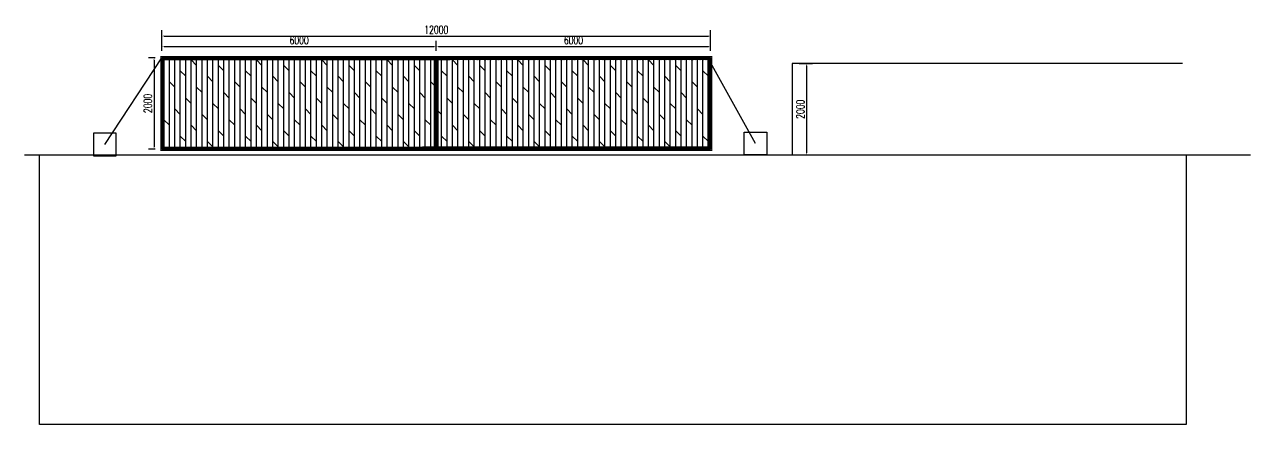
# Model space of a CAD drawing. Header units: millimetres. Extents: x -1088552 to 100, y 985 to 1353733.
# Drawn here: x -998162 to -971349, y 1281202 to 1289955 of the extents above; entities that cross this region are included whole.
import ezdxf

# ---------------------------------------------------------------- set-up
doc = ezdxf.new("R2010")
doc.units = ezdxf.units.MM
doc.header["$LTSCALE"] = 10
doc.layers.get('0').update_dxf_attribs({"linetype": 'CONTINUOUS'})
doc.layers.get('DEFPOINTS').update_dxf_attribs({"linetype": 'CONTINUOUS'})
for name, color, linetype in [('W-_ANTICOLLISION防撞措施', 6, 'CONTINUOUS'), ('W-ALUMINUM_FRAME铝架', 30, 'CONTINUOUS'), ('W-STEEL_FRAME钢架', 3, 'CONTINUOUS')]:
    doc.layers.add(name, color=color, linetype=linetype)
doc.styles.add('STANDARD_T3', font='simplex.shx', dxfattribs={"width": 0.7, "bigfont": 'gbcbig.shx'})
doc.dimstyles.new('W&&50', dxfattribs={"dimtxt": 175, "dimasz": 50, "dimexe": 125, "dimexo": 150, "dimgap": 50, "dimtad": 1, "dimdec": 0, "dimzin": 0, "dimdsep": 46, "dimtxsty": 'STANDARD_T3', "dimcen": 0.09, "dimclrd": 1, "dimclre": 1, "dimclrt": 7, "dimazin": 2, "dimtfac": 1, "dimtdec": 0, "dimtix": 1, "dimtmove": 2, "dimatfit": 3, "dimfxl": 100, "dimtolj": 1, "dimtzin": 0, "dimarcsym": 0})
pattern_1 = [(90, (-1665.28, 22962.76), (-119.061309, 7e-15), []), (135, (-1665.3, 22962.76), (-238.122455, -238.122455), [168.37819, -336.756])]
pattern_2 = [(135, (-2294.824, 22045.464), (-17.67766953, -17.67766953), []), (135, (-2294.824, 22057.25), (-17.67766953, -17.67766953), [])]
pattern_3 = [(45, (-2254377.572, 296366.297), (-17.67766953, 17.67766953), []), (45, (-2254365.787, 296366.297), (-17.67766953, 17.67766953), [])]

# ---------------------------------------------------------------- blocks, each defined once
blk = doc.blocks.new('*D237')
at = {"color": 1, "lineweight": -2, "transparency": 16777216}
for p, q in [((-981222, 1289100), (-980932, 1289100)), ((-981057, 1289050), (-981057, 1287150)), ((-981222, 1287100), (-980932, 1287100))]:
    blk.add_line(p, q, dxfattribs=at)
at = {"color": 1, "transparency": 16777216}
for points in [[(-981065, 1289050), (-981049, 1289050), (-981057, 1289100)], [(-981065, 1287150), (-981049, 1287150), (-981057, 1287100)]]:
    blk.add_solid(points, dxfattribs=at)
at = {"layer": 'DEFPOINTS', "color": 0, "transparency": 16777216}
for p in [(-981372, 1289100), (-981372, 1287100), (-981057, 1287100)]:
    blk.add_point(p, dxfattribs=at)
at = {"color": 7, "transparency": 16777216, "insert": (-981194, 1288100), "char_height": 175, "attachment_point": 5, "rotation": 90, "style": 'STANDARD_T3'}
blk.add_mtext('\\A1;2000', dxfattribs=at)
blk = doc.blocks.new('*D238')
at = {"layer": 'DEFPOINTS', "color": 0, "transparency": 16777216}
for p in [(-995156, 1289227), (-995329, 1287227), (-995156, 1287227)]:
    blk.add_point(p, dxfattribs=at)
at = {"layer": 'W-STEEL_FRAME钢架', "color": 1, "lineweight": -2, "transparency": 16777216}
for p, q in [((-995306, 1289227), (-995454, 1289227)), ((-995329, 1289177), (-995329, 1287277)), ((-995306, 1287227), (-995454, 1287227))]:
    blk.add_line(p, q, dxfattribs=at)
at = {"layer": 'W-STEEL_FRAME钢架', "color": 1, "transparency": 16777216}
for points in [[(-995337, 1289177), (-995320, 1289177), (-995329, 1289227)], [(-995337, 1287277), (-995320, 1287277), (-995329, 1287227)]]:
    blk.add_solid(points, dxfattribs=at)
at = {"layer": 'W-STEEL_FRAME钢架', "color": 7, "transparency": 16777216, "insert": (-995466, 1288227), "char_height": 175, "attachment_point": 5, "rotation": 90, "style": 'STANDARD_T3'}
blk.add_mtext('\\A1;2000', dxfattribs=at)
blk = doc.blocks.new('*D239')
at = {"layer": 'DEFPOINTS', "color": 0, "transparency": 16777216}
for p in [(-989156, 1289473), (-995156, 1289227), (-989156, 1289227)]:
    blk.add_point(p, dxfattribs=at)
at = {"layer": 'W-STEEL_FRAME钢架', "color": 1, "lineweight": -2, "transparency": 16777216}
for p, q in [((-995156, 1289377), (-995156, 1289598)), ((-995106, 1289473), (-989206, 1289473)), ((-989156, 1289377), (-989156, 1289598))]:
    blk.add_line(p, q, dxfattribs=at)
at = {"layer": 'W-STEEL_FRAME钢架', "color": 1, "transparency": 16777216}
for points in [[(-995106, 1289481), (-995106, 1289464), (-995156, 1289473)], [(-989206, 1289481), (-989206, 1289464), (-989156, 1289473)]]:
    blk.add_solid(points, dxfattribs=at)
at = {"layer": 'W-STEEL_FRAME钢架', "color": 7, "transparency": 16777216, "insert": (-992156, 1289610), "char_height": 175, "attachment_point": 5, "style": 'STANDARD_T3'}
blk.add_mtext('\\A1;6000', dxfattribs=at)
blk = doc.blocks.new('*D240')
at = {"layer": 'DEFPOINTS', "color": 0, "transparency": 16777216}
for p in [(-983156, 1289473), (-989156, 1289227), (-983156, 1289227)]:
    blk.add_point(p, dxfattribs=at)
at = {"layer": 'W-STEEL_FRAME钢架', "color": 1, "lineweight": -2, "transparency": 16777216}
for p, q in [((-989156, 1289377), (-989156, 1289598)), ((-989106, 1289473), (-983206, 1289473)), ((-983156, 1289377), (-983156, 1289598))]:
    blk.add_line(p, q, dxfattribs=at)
at = {"layer": 'W-STEEL_FRAME钢架', "color": 1, "transparency": 16777216}
for points in [[(-989106, 1289481), (-989106, 1289464), (-989156, 1289473)], [(-983206, 1289481), (-983206, 1289464), (-983156, 1289473)]]:
    blk.add_solid(points, dxfattribs=at)
at = {"layer": 'W-STEEL_FRAME钢架', "color": 7, "transparency": 16777216, "insert": (-986156, 1289610), "char_height": 175, "attachment_point": 5, "style": 'STANDARD_T3'}
blk.add_mtext('\\A1;6000', dxfattribs=at)
blk = doc.blocks.new('*D241')
at = {"layer": 'DEFPOINTS', "color": 0, "transparency": 16777216}
for p in [(-983156, 1289703), (-995156, 1289227), (-983156, 1289227)]:
    blk.add_point(p, dxfattribs=at)
at = {"layer": 'W-STEEL_FRAME钢架', "color": 1, "lineweight": -2, "transparency": 16777216}
for p, q in [((-995156, 1289377), (-995156, 1289828)), ((-995106, 1289703), (-983206, 1289703)), ((-983156, 1289377), (-983156, 1289828))]:
    blk.add_line(p, q, dxfattribs=at)
at = {"layer": 'W-STEEL_FRAME钢架', "color": 1, "transparency": 16777216}
for points in [[(-995106, 1289711), (-995106, 1289694), (-995156, 1289703)], [(-983206, 1289711), (-983206, 1289694), (-983156, 1289703)]]:
    blk.add_solid(points, dxfattribs=at)
at = {"layer": 'W-STEEL_FRAME钢架', "color": 7, "transparency": 16777216, "insert": (-989156, 1289840), "char_height": 175, "attachment_point": 5, "style": 'STANDARD_T3'}
blk.add_mtext('\\A1;12000', dxfattribs=at)

msp = doc.modelspace()

# ---------------------------------------------------------------- hatches: boundary and pattern name
at = {"layer": 'W-ALUMINUM_FRAME铝架', "transparency": 33554687}
h = msp.add_hatch(dxfattribs=at)
h.set_pattern_fill('DOLMIT', color=256, scale=150, angle=90)
h.set_pattern_definition(pattern_1)
h.paths.add_polyline_path([(-995155.8, 1289227.3), (-995155.8, 1287227.3), (-989155.8, 1287227.3), (-989155.8, 1289227.3)])
h = msp.add_hatch(dxfattribs=at)
h.set_pattern_fill('金属', color=0, scale=10, angle=90)
h.set_pattern_definition(pattern_2)
h.paths.add_polyline_path([(-989155.8, 1289187.3), (-989155.8, 1289227.3), (-995155.8, 1289227.3), (-995155.8, 1289187.3)])
h = msp.add_hatch(dxfattribs=at)
h.set_pattern_fill('金属', color=0, scale=10)
h.set_pattern_definition([(45, (-2260337.572, 296366.297), (-17.67766953, 17.67766953), []), (45, (-2260325.787, 296366.297), (-17.67766953, 17.67766953), [])])
h.paths.add_polyline_path([(-995155.8, 1287267.3), (-995115.8, 1287267.3), (-995115.8, 1289187.3), (-995155.8, 1289187.3)])
h = msp.add_hatch(dxfattribs=at)
h.set_pattern_fill('金属', color=0, scale=10)
h.set_pattern_definition(pattern_3)
h.paths.add_polyline_path([(-989195.8, 1287267.3), (-989155.8, 1287267.3), (-989155.8, 1289187.3), (-989195.8, 1289187.3)])
h = msp.add_hatch(dxfattribs=at)
h.set_pattern_fill('DOLMIT', color=256, scale=150, angle=90)
h.set_pattern_definition(pattern_1)
h.paths.add_polyline_path([(-989155.8, 1289227.3), (-989155.8, 1287227.3), (-983155.8, 1287227.3), (-983155.8, 1289227.3)])
h = msp.add_hatch(dxfattribs=at)
h.set_pattern_fill('金属', color=0, scale=10, angle=90)
h.set_pattern_definition(pattern_2)
h.paths.add_polyline_path([(-983155.8, 1289187.3), (-983155.8, 1289227.3), (-989155.8, 1289227.3), (-989155.8, 1289187.3)])
h = msp.add_hatch(dxfattribs=at)
h.set_pattern_fill('金属', color=0, scale=10)
h.set_pattern_definition(pattern_3)
h.paths.add_polyline_path([(-989155.8, 1287267.3), (-989115.8, 1287267.3), (-989115.8, 1289187.3), (-989155.8, 1289187.3)])
h = msp.add_hatch(dxfattribs=at)
h.set_pattern_fill('金属', color=0, scale=10)
h.set_pattern_definition([(45, (-2248377.572, 296366.297), (-17.67766953, 17.67766953), []), (45, (-2248365.787, 296366.297), (-17.67766953, 17.67766953), [])])
h.paths.add_polyline_path([(-983195.8, 1287267.3), (-983155.8, 1287267.3), (-983155.8, 1289187.3), (-983195.8, 1289187.3)])
h = msp.add_hatch(dxfattribs=at)
h.set_pattern_fill('金属', color=0, scale=10, angle=90)
h.set_pattern_definition(pattern_2)
h.paths.add_polyline_path([(-995155.8, 1287267.3), (-995155.8, 1287227.3), (-989155.8, 1287227.3), (-989155.8, 1287267.3)])
h = msp.add_hatch(dxfattribs=at)
h.set_pattern_fill('金属', color=0, scale=10, angle=90)
h.set_pattern_definition(pattern_2)
h.paths.add_polyline_path([(-989155.8, 1287267.3), (-989155.8, 1287227.3), (-983155.8, 1287227.3), (-983155.8, 1287267.3)])

# ---------------------------------------------------------------- linework, layer by layer
at = {"transparency": 33554687}
for points in [[(-996404, 1287329.4), (-995155.8, 1289227.3)], [(-982176.3, 1287350.3), (-983195.8, 1289187.3)], [(-972835.9, 1289100.3), (-981372.3, 1289100.3), (-981372.3, 1287100.3), (-971372.3, 1287100.3)]]:
    msp.add_lwpolyline(points, dxfattribs=at)
for points in [[(-996654, 1287079.4), (-996154, 1287079.4), (-996154, 1287579.4), (-996654, 1287579.4)], [(-981926.3, 1287100.3), (-982426.3, 1287100.3), (-982426.3, 1287600.3), (-981926.3, 1287600.3)]]:
    msp.add_lwpolyline(points, close=True, dxfattribs=at)
at = {"color": 253, "transparency": 33554687}
msp.add_lwpolyline([(-998162, 1287100.3), (-971349.4, 1287100.3)], dxfattribs=at)
msp.add_lwpolyline([(-997831.4, 1287100.3), (-972753.7, 1287100.3), (-972753.7, 1281201.6), (-997831.4, 1281201.6)], close=True, dxfattribs=at)
at = {"layer": 'W-_ANTICOLLISION防撞措施', "transparency": 33554687, "const_width": 25}
msp.add_lwpolyline([(-989155.8, 1287202.3), (-995180.8, 1287202.3), (-995180.8, 1289252.3), (-989155.8, 1289252.3), (-983130.8, 1289252.3), (-983130.8, 1287202.3)], close=True, dxfattribs=at)
at = {"layer": 'W-ALUMINUM_FRAME铝架', "transparency": 33554687}
for points in [[(-995155.8, 1289227.3), (-995155.8, 1287227.3), (-989155.8, 1287227.3), (-989155.8, 1289227.3)], [(-983155.8, 1289227.3), (-983155.8, 1287227.3), (-989155.8, 1287227.3), (-989155.8, 1289227.3)]]:
    msp.add_lwpolyline(points, close=True, dxfattribs=at)
at = {"layer": 'W-ALUMINUM_FRAME铝架', "color": 0, "transparency": 33554687}
for points in [[(-995155.8, 1289187.3), (-989155.8, 1289187.3), (-989155.8, 1289227.3), (-995155.8, 1289227.3)], [(-995115.8, 1289187.3), (-995115.8, 1287267.3), (-995155.8, 1287267.3), (-995155.8, 1289187.3)], [(-989155.8, 1289187.3), (-989155.8, 1287267.3), (-989195.8, 1287267.3), (-989195.8, 1289187.3)], [(-983155.8, 1289187.3), (-989155.8, 1289187.3), (-989155.8, 1289227.3), (-983155.8, 1289227.3)], [(-989155.8, 1289187.3), (-989155.8, 1287267.3), (-989115.8, 1287267.3), (-989115.8, 1289187.3)], [(-983155.8, 1289187.3), (-983155.8, 1287267.3), (-983195.8, 1287267.3), (-983195.8, 1289187.3)], [(-995155.8, 1287267.3), (-989155.8, 1287267.3), (-989155.8, 1287227.3), (-995155.8, 1287227.3)], [(-983155.8, 1287267.3), (-989155.8, 1287267.3), (-989155.8, 1287227.3), (-983155.8, 1287227.3)]]:
    msp.add_lwpolyline(points, close=True, dxfattribs=at)
at = {"layer": 'W-STEEL_FRAME钢架', "transparency": 33554687}
for points in [[(-989455.8, 1289227.3), (-989455.8, 1289187.3), (-988855.8, 1289187.3), (-988855.8, 1289227.3)], [(-989455.8, 1287267.3), (-989455.8, 1287227.3), (-988855.8, 1287227.3), (-988855.8, 1287267.3)]]:
    msp.add_lwpolyline(points, close=True, dxfattribs=at)

# ---------------------------------------------------------------- dimensions: what is measured, and where the dimension line sits
at = {"transparency": 33554687}
dim = msp.add_linear_dim(base=(-981056.9, 1287100.3), p1=(-981372.3, 1289100.3), p2=(-981372.3, 1287100.3), angle=90, dimstyle='W&&50', dxfattribs=at)
dim.commit()
dim.dimension.update_dxf_attribs({"geometry": '*D237', "text_midpoint": (-981194.4, 1288100.3)})
at = {"layer": 'W-STEEL_FRAME钢架', "transparency": 33554687}
for base, p1, p2, picture, middle in [((-983155.8, 1289702.7), (-995155.8, 1289227.3), (-983155.8, 1289227.3), '*D241', (-989155.8, 1289840.2)), ((-989155.8, 1289472.6), (-995155.8, 1289227.3), (-989155.8, 1289227.3), '*D239', (-992155.8, 1289610.1)), ((-983155.8, 1289472.6), (-989155.8, 1289227.3), (-983155.8, 1289227.3), '*D240', (-986155.8, 1289610.1))]:
    dim = msp.add_linear_dim(base=base, p1=p1, p2=p2, dimstyle='W&&50', dxfattribs=at)
    dim.commit()
    dim.dimension.update_dxf_attribs({"geometry": picture, "text_midpoint": middle})
dim = msp.add_linear_dim(base=(-995328.7, 1287227.3), p1=(-995155.8, 1289227.3), p2=(-995155.8, 1287227.3), angle=90, dimstyle='W&&50', dxfattribs=at)
dim.commit()
dim.dimension.update_dxf_attribs({"geometry": '*D238', "text_midpoint": (-995466.2, 1288227.3)})

doc.saveas('drawing.dxf')
